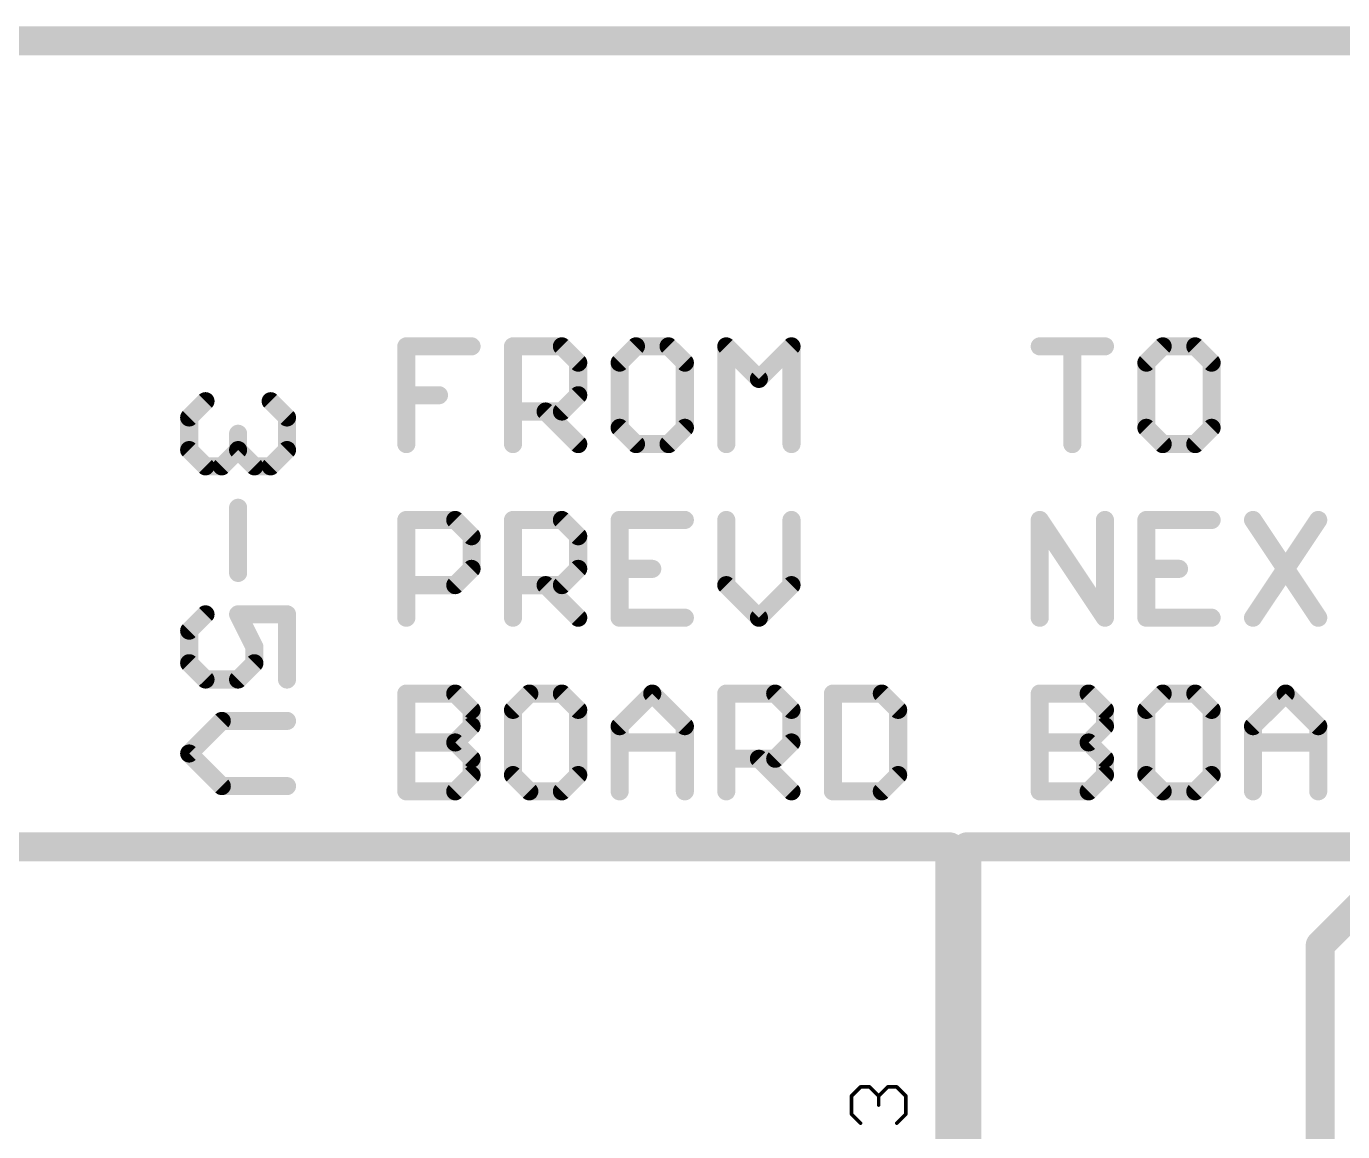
# Model space of a CAD drawing. Extents: x -0.1 to 74.4, y -25.4 to 49.6.
# Drawn here: x 36.64 to 45.88, y 41.87 to 49.63 of the extents above; entities that cross this region are included whole.
import ezdxf

# ---------------------------------------------------------------- set-up
doc = ezdxf.new("R2010")
doc.units = 0
for name, color, linetype in [('1', 12, 'CONTINUOUS'), ('15', 12, 'CONTINUOUS'), ('16', 132, 'CONTINUOUS'), ('20', 53, 'CONTINUOUS'), ('21', 41, 'CONTINUOUS'), ('25', 253, 'CONTINUOUS')]:
    doc.layers.add(name, color=color, linetype=linetype)

msp = doc.modelspace()

# ---------------------------------------------------------------- linework, layer by layer
at = {"layer": '1', "const_width": 0.2032}
for points in [[(45.72, 43.18), (46.101, 43.561)], [(45.72, 34.671), (45.72, 43.18)]]:
    msp.add_lwpolyline(points, dxfattribs=at)
at = {"layer": '1', "const_width": 0.1016}
for points in [[(45.7708, 43.18, 1), (45.6692, 43.18)], [(45.6841, 43.2159, 1), (45.7559, 43.1441)]]:
    msp.add_lwpolyline(points, format="xyb", dxfattribs=at)
at = {"layer": '15', "const_width": 0.2032}
msp.add_lwpolyline([(2.54, 49.53), (71.12, 49.53)], dxfattribs=at)
at = {"layer": '16', "const_width": 0.2032}
msp.add_lwpolyline([(2.54, 49.53), (71.12, 49.53)], dxfattribs=at)
at = {"layer": '20', "const_width": 0.2032}
msp.add_lwpolyline([(71.12, 49.53), (2.54, 49.53)], dxfattribs=at)
at = {"layer": '21'}
for points, const_width in [([(39.3383, 47.3843, 1), (39.2747, 47.3843)], 0.0635), ([(39.3065, 47.416, 1), (39.3065, 47.3525)], 0.0635), ([(39.7641, 47.3525, 1), (39.7641, 47.416)], 0.0635), ([(40.0549, 47.416, 1), (40.0549, 47.3525)], 0.0635), ([(40.0867, 47.3843, 1), (40.0232, 47.3843)], 0.0635), ([(40.4206, 47.4067, 1), (40.3757, 47.3618)], 0.0635), ([(40.3981, 47.3525, 1), (40.3981, 47.416)], 0.0635), ([(40.9177, 47.416, 1), (40.9177, 47.3525)], 0.0635), ([(40.9402, 47.3618, 1), (40.8953, 47.4067)], 0.0635), ([(41.169, 47.4067, 1), (41.1241, 47.3618)], 0.0635), ([(41.1465, 47.3525, 1), (41.1465, 47.416)], 0.0635), ([(41.5835, 47.3843, 1), (41.52, 47.3843)], 0.0635), ([(41.5742, 47.4067, 1), (41.5293, 47.3618)], 0.0635), ([(42.0411, 47.3843, 1), (41.9776, 47.3843)], 0.0635), ([(42.0318, 47.3618, 1), (41.9869, 47.4067)], 0.0635), ([(43.7515, 47.416, 1), (43.7515, 47.3525)], 0.0635), ([(44.012, 47.3843, 1), (43.9485, 47.3843)], 0.0635), ([(44.2091, 47.3525, 1), (44.2091, 47.416)], 0.0635), ([(44.6143, 47.416, 1), (44.6143, 47.3525)], 0.0635), ([(44.6368, 47.3618, 1), (44.5919, 47.4067)], 0.0635), ([(44.8656, 47.4067, 1), (44.8207, 47.3618)], 0.0635), ([(44.8431, 47.3525, 1), (44.8431, 47.416)], 0.0635), ([(40.5443, 47.2699, 1), (40.4808, 47.2699)], 0.0635), ([(40.4901, 47.2474, 1), (40.535, 47.2923)], 0.0635), ([(40.8351, 47.2699, 1), (40.7716, 47.2699)], 0.0635), ([(40.7809, 47.2923, 1), (40.8258, 47.2474)], 0.0635), ([(41.2927, 47.2699, 1), (41.2292, 47.2699)], 0.0635), ([(41.2385, 47.2474, 1), (41.2834, 47.2923)], 0.0635), ([(44.5317, 47.2699, 1), (44.4682, 47.2699)], 0.0635), ([(44.4775, 47.2923, 1), (44.5224, 47.2474)], 0.0635), ([(44.9893, 47.2699, 1), (44.9258, 47.2699)], 0.0635), ([(44.9351, 47.2474, 1), (44.98, 47.2923)], 0.0635), ([(41.7581, 47.1779, 1), (41.803, 47.133)], 0.0635), ([(41.7581, 47.133, 1), (41.803, 47.1779)], 0.0635), ([(37.9193, 46.9767, 1), (37.8744, 47.0216)], 0.0635), ([(38.3769, 47.0216, 1), (38.332, 46.9767)], 0.0635), ([(39.3065, 47.0728, 1), (39.3065, 47.0093)], 0.0635), ([(39.5353, 47.0093, 1), (39.5353, 47.0728)], 0.0635), ([(40.4808, 47.0411, 1), (40.5443, 47.0411)], 0.0635), ([(40.535, 47.0186, 1), (40.4901, 47.0635)], 0.0635), ([(37.8143, 46.8848, 1), (37.7507, 46.8848)], 0.0635), ([(37.76, 46.9072, 1), (37.805, 46.8623)], 0.0635), ([(38.5006, 46.8848, 1), (38.4371, 46.8848)], 0.0635), ([(38.4464, 46.8623, 1), (38.4913, 46.9072)], 0.0635), ([(40.0549, 46.9584, 1), (40.0549, 46.8949)], 0.0635), ([(40.3062, 46.9491, 1), (40.2613, 46.9042)], 0.0635), ([(40.3757, 46.9491, 1), (40.4206, 46.9042)], 0.0635), ([(40.3981, 46.8949, 1), (40.3981, 46.9584)], 0.0635), ([(40.7716, 46.8123, 1), (40.8351, 46.8123)], 0.0635), ([(40.8258, 46.8347, 1), (40.7809, 46.7898)], 0.0635), ([(41.2292, 46.8123, 1), (41.2927, 46.8123)], 0.0635), ([(41.2834, 46.7898, 1), (41.2385, 46.8347)], 0.0635), ([(44.4682, 46.8123, 1), (44.5317, 46.8123)], 0.0635), ([(44.5224, 46.8347, 1), (44.4775, 46.7898)], 0.0635), ([(44.9258, 46.8123, 1), (44.9893, 46.8123)], 0.0635), ([(44.98, 46.7898, 1), (44.9351, 46.8347)], 0.0635), ([(38.1574, 46.7704, 1), (38.0939, 46.7704)], 0.0635), ([(40.4901, 46.6754, 1), (40.535, 46.7204)], 0.0635), ([(40.9177, 46.7297, 1), (40.9177, 46.6662)], 0.0635), ([(40.8953, 46.6754, 1), (40.9402, 46.7204)], 0.0635), ([(41.1241, 46.7204, 1), (41.169, 46.6754)], 0.0635), ([(41.1465, 46.6662, 1), (41.1465, 46.7297)], 0.0635), ([(44.6143, 46.7297, 1), (44.6143, 46.6662)], 0.0635), ([(44.5919, 46.6754, 1), (44.6368, 46.7204)], 0.0635), ([(44.8207, 46.7204, 1), (44.8656, 46.6754)], 0.0635), ([(44.8431, 46.6662, 1), (44.8431, 46.7297)], 0.0635), ([(37.7507, 46.656, 1), (37.8143, 46.656)], 0.0635), ([(37.805, 46.6784, 1), (37.76, 46.6335)], 0.0635), ([(38.0939, 46.656, 1), (38.1574, 46.656)], 0.0635), ([(38.1481, 46.6784, 1), (38.1032, 46.6335)], 0.0635), ([(38.1481, 46.6335, 1), (38.1032, 46.6784)], 0.0635), ([(38.4371, 46.656, 1), (38.5006, 46.656)], 0.0635), ([(38.4913, 46.6335, 1), (38.4464, 46.6784)], 0.0635), ([(39.2747, 46.6979, 1), (39.3383, 46.6979)], 0.0635), ([(40.0232, 46.6979, 1), (40.0867, 46.6979)], 0.0635), ([(41.52, 46.6979, 1), (41.5835, 46.6979)], 0.0635), ([(41.9776, 46.6979, 1), (42.0411, 46.6979)], 0.0635), ([(43.9485, 46.6979, 1), (44.012, 46.6979)], 0.0635), ([(37.8969, 46.5733, 1), (37.8969, 46.5098)], 0.0635), ([(37.8744, 46.5191, 1), (37.9193, 46.564)], 0.0635), ([(37.9888, 46.564, 1), (38.0337, 46.5191)], 0.0635), ([(38.0113, 46.5098, 1), (38.0113, 46.5733)], 0.0635), ([(38.2401, 46.5733, 1), (38.2401, 46.5098)], 0.0635), ([(38.2176, 46.5191, 1), (38.2625, 46.564)], 0.0635), ([(38.332, 46.564, 1), (38.3769, 46.5191)], 0.0635), ([(38.3545, 46.5098, 1), (38.3545, 46.5733)], 0.0635), ([(38.1574, 46.2507, 1), (38.0939, 46.2507)], 0.0635), ([(39.3383, 46.1651, 1), (39.2747, 46.1651)], 0.0635), ([(39.3065, 46.1968, 1), (39.3065, 46.1333)], 0.0635), ([(39.6721, 46.1875, 1), (39.6272, 46.1426)], 0.0635), ([(39.6497, 46.1333, 1), (39.6497, 46.1968)], 0.0635), ([(40.0549, 46.1968, 1), (40.0549, 46.1333)], 0.0635), ([(40.0867, 46.1651, 1), (40.0232, 46.1651)], 0.0635), ([(40.4206, 46.1875, 1), (40.3757, 46.1426)], 0.0635), ([(40.3981, 46.1333, 1), (40.3981, 46.1968)], 0.0635), ([(40.8033, 46.1968, 1), (40.8033, 46.1333)], 0.0635), ([(40.8351, 46.1651, 1), (40.7716, 46.1651)], 0.0635), ([(41.2609, 46.1333, 1), (41.2609, 46.1968)], 0.0635), ([(41.5835, 46.1651, 1), (41.52, 46.1651)], 0.0635), ([(42.0411, 46.1651, 1), (41.9776, 46.1651)], 0.0635), ([(43.7833, 46.1651, 1), (43.7197, 46.1651)], 0.0635), ([(43.7779, 46.1827, 1), (43.7251, 46.1475)], 0.0635), ([(44.2408, 46.1651, 1), (44.1773, 46.1651)], 0.0635), ([(44.4999, 46.1968, 1), (44.4999, 46.1333)], 0.0635), ([(44.5317, 46.1651, 1), (44.4682, 46.1651)], 0.0635), ([(44.9575, 46.1333, 1), (44.9575, 46.1968)], 0.0635), ([(45.2747, 46.1827, 1), (45.2219, 46.1475)], 0.0635), ([(45.7323, 46.1475, 1), (45.6795, 46.1827)], 0.0635), ([(39.7958, 46.0507, 1), (39.7323, 46.0507)], 0.0635), ([(39.7416, 46.0282, 1), (39.7865, 46.0731)], 0.0635), ([(40.5443, 46.0507, 1), (40.4808, 46.0507)], 0.0635), ([(40.4901, 46.0282, 1), (40.535, 46.0731)], 0.0635), ([(38.0939, 45.7932, 1), (38.1574, 45.7932)], 0.0635), ([(39.7323, 45.8219, 1), (39.7958, 45.8219)], 0.0635), ([(39.7865, 45.7994, 1), (39.7416, 45.8443)], 0.0635), ([(40.4808, 45.8219, 1), (40.5443, 45.8219)], 0.0635), ([(40.535, 45.7994, 1), (40.4901, 45.8443)], 0.0635), ([(40.8033, 45.8536, 1), (40.8033, 45.7901)], 0.0635), ([(41.0321, 45.7901, 1), (41.0321, 45.8536)], 0.0635), ([(44.4999, 45.8536, 1), (44.4999, 45.7901)], 0.0635), ([(44.7287, 45.7901, 1), (44.7287, 45.8536)], 0.0635), ([(39.3065, 45.7392, 1), (39.3065, 45.6757)], 0.0635), ([(39.6272, 45.7299, 1), (39.6721, 45.685)], 0.0635), ([(39.6497, 45.6757, 1), (39.6497, 45.7392)], 0.0635), ([(40.0549, 45.7392, 1), (40.0549, 45.6757)], 0.0635), ([(40.3062, 45.7299, 1), (40.2613, 45.685)], 0.0635), ([(40.3757, 45.7299, 1), (40.4206, 45.685)], 0.0635), ([(40.3981, 45.6757, 1), (40.3981, 45.7392)], 0.0635), ([(41.52, 45.7075, 1), (41.5835, 45.7075)], 0.0635), ([(41.5742, 45.7299, 1), (41.5293, 45.685)], 0.0635), ([(41.9776, 45.7075, 1), (42.0411, 45.7075)], 0.0635), ([(42.0318, 45.685, 1), (41.9869, 45.7299)], 0.0635), ([(37.9193, 45.4799, 1), (37.8744, 45.5248)], 0.0635), ([(38.1257, 45.5341, 1), (38.1257, 45.4706)], 0.0635), ([(38.1541, 45.5165, 1), (38.0973, 45.4881)], 0.0635), ([(38.5006, 45.5023, 1), (38.4371, 45.5023)], 0.0635), ([(38.4689, 45.4706, 1), (38.4689, 45.5341)], 0.0635), ([(37.8143, 45.3879, 1), (37.7507, 45.3879)], 0.0635), ([(39.2747, 45.4787, 1), (39.3383, 45.4787)], 0.0635), ([(40.0232, 45.4787, 1), (40.0867, 45.4787)], 0.0635), ([(40.4901, 45.4562, 1), (40.535, 45.5012)], 0.0635), ([(40.8033, 45.5105, 1), (40.8033, 45.447)], 0.0635), ([(40.7716, 45.4787, 1), (40.8351, 45.4787)], 0.0635), ([(41.2609, 45.447, 1), (41.2609, 45.5105)], 0.0635), ([(41.7581, 45.5012, 1), (41.803, 45.4562)], 0.0635), ([(41.7581, 45.4562, 1), (41.803, 45.5012)], 0.0635), ([(43.7197, 45.4787, 1), (43.7833, 45.4787)], 0.0635), ([(44.1773, 45.4787, 1), (44.2408, 45.4787)], 0.0635), ([(44.1827, 45.4611, 1), (44.2355, 45.4963)], 0.0635), ([(44.4999, 45.5105, 1), (44.4999, 45.447)], 0.0635), ([(44.4682, 45.4787, 1), (44.5317, 45.4787)], 0.0635), ([(44.9575, 45.447, 1), (44.9575, 45.5105)], 0.0635), ([(45.2219, 45.4963, 1), (45.2747, 45.4611)], 0.0635), ([(45.6795, 45.4611, 1), (45.7323, 45.4963)], 0.0635), ([(37.76, 45.4104, 1), (37.805, 45.3655)], 0.0635), ([(38.2718, 45.2735, 1), (38.2083, 45.2735)], 0.0635), ([(38.2117, 45.2593, 1), (38.2685, 45.2877)], 0.0635), ([(37.7507, 45.1591, 1), (37.8143, 45.1591)], 0.0635), ([(37.805, 45.1816, 1), (37.76, 45.1367)], 0.0635), ([(38.2083, 45.1591, 1), (38.2718, 45.1591)], 0.0635), ([(38.2625, 45.1367, 1), (38.2176, 45.1816)], 0.0635), ([(37.8969, 45.0765, 1), (37.8969, 45.013)], 0.0635), ([(37.8744, 45.0223, 1), (37.9193, 45.0672)], 0.0635), ([(38.1032, 45.0672, 1), (38.1481, 45.0223)], 0.0635), ([(38.1257, 45.013, 1), (38.1257, 45.0765)], 0.0635), ([(38.4371, 45.0447, 1), (38.5006, 45.0447)], 0.0635), ([(39.3383, 44.9459, 1), (39.2747, 44.9459)], 0.0635), ([(39.3065, 44.9776, 1), (39.3065, 44.9141)], 0.0635), ([(39.6721, 44.9683, 1), (39.6272, 44.9234)], 0.0635), ([(39.6497, 44.9141, 1), (39.6497, 44.9776)], 0.0635), ([(40.1693, 44.9776, 1), (40.1693, 44.9141)], 0.0635), ([(40.1918, 44.9234, 1), (40.1469, 44.9683)], 0.0635), ([(40.4206, 44.9683, 1), (40.3757, 44.9234)], 0.0635), ([(40.3981, 44.9141, 1), (40.3981, 44.9776)], 0.0635), ([(41.0546, 44.9683, 1), (41.0097, 44.9234)], 0.0635), ([(41.0546, 44.9234, 1), (41.0097, 44.9683)], 0.0635), ([(41.5835, 44.9459, 1), (41.52, 44.9459)], 0.0635), ([(41.5517, 44.9776, 1), (41.5517, 44.9141)], 0.0635), ([(41.9174, 44.9683, 1), (41.8725, 44.9234)], 0.0635), ([(41.8949, 44.9141, 1), (41.8949, 44.9776)], 0.0635), ([(42.3319, 44.9459, 1), (42.2684, 44.9459)], 0.0635), ([(42.3002, 44.9776, 1), (42.3002, 44.9141)], 0.0635), ([(42.6658, 44.9683, 1), (42.6209, 44.9234)], 0.0635), ([(42.6434, 44.9141, 1), (42.6434, 44.9776)], 0.0635), ([(43.7833, 44.9459, 1), (43.7197, 44.9459)], 0.0635), ([(43.7515, 44.9776, 1), (43.7515, 44.9141)], 0.0635), ([(44.1171, 44.9683, 1), (44.0722, 44.9234)], 0.0635), ([(44.0947, 44.9141, 1), (44.0947, 44.9776)], 0.0635), ([(44.6143, 44.9776, 1), (44.6143, 44.9141)], 0.0635), ([(44.6368, 44.9234, 1), (44.5919, 44.9683)], 0.0635), ([(44.8656, 44.9683, 1), (44.8207, 44.9234)], 0.0635), ([(44.8431, 44.9141, 1), (44.8431, 44.9776)], 0.0635), ([(45.4996, 44.9683, 1), (45.4547, 44.9234)], 0.0635), ([(45.4996, 44.9234, 1), (45.4547, 44.9683)], 0.0635), ([(38.0113, 44.7857, 1), (38.0113, 44.7222)], 0.0635), ([(38.0337, 44.7315, 1), (37.9888, 44.7764)], 0.0635), ([(38.4689, 44.7222, 1), (38.4689, 44.7857)], 0.0635), ([(39.7958, 44.8315, 1), (39.7323, 44.8315)], 0.0635), ([(39.7416, 44.809, 1), (39.7865, 44.8539)], 0.0635), ([(40.0867, 44.8315, 1), (40.0232, 44.8315)], 0.0635), ([(40.0325, 44.8539, 1), (40.0774, 44.809)], 0.0635), ([(40.5443, 44.8315, 1), (40.4808, 44.8315)], 0.0635), ([(40.4901, 44.809, 1), (40.535, 44.8539)], 0.0635), ([(42.0411, 44.8315, 1), (41.9776, 44.8315)], 0.0635), ([(41.9869, 44.809, 1), (42.0318, 44.8539)], 0.0635), ([(42.7895, 44.8315, 1), (42.726, 44.8315)], 0.0635), ([(42.7353, 44.809, 1), (42.7802, 44.8539)], 0.0635), ([(44.2408, 44.8315, 1), (44.1773, 44.8315)], 0.0635), ([(44.1866, 44.809, 1), (44.2315, 44.8539)], 0.0635), ([(44.5317, 44.8315, 1), (44.4682, 44.8315)], 0.0635), ([(44.4775, 44.8539, 1), (44.5224, 44.809)], 0.0635), ([(44.9893, 44.8315, 1), (44.9258, 44.8315)], 0.0635), ([(44.9351, 44.809, 1), (44.98, 44.8539)], 0.0635), ([(39.7323, 44.7171, 1), (39.7958, 44.7171)], 0.0635), ([(39.7865, 44.6946, 1), (39.7416, 44.7395)], 0.0635), ([(40.8351, 44.7171, 1), (40.7716, 44.7171)], 0.0635), ([(40.7809, 44.7395, 1), (40.8258, 44.6946)], 0.0635), ([(41.2927, 44.7171, 1), (41.2292, 44.7171)], 0.0635), ([(41.2385, 44.6946, 1), (41.2834, 44.7395)], 0.0635), ([(44.1773, 44.7171, 1), (44.2408, 44.7171)], 0.0635), ([(44.2315, 44.6946, 1), (44.1866, 44.7395)], 0.0635), ([(45.2801, 44.7171, 1), (45.2166, 44.7171)], 0.0635), ([(45.2259, 44.7395, 1), (45.2708, 44.6946)], 0.0635), ([(45.7377, 44.7171, 1), (45.6742, 44.7171)], 0.0635), ([(45.6835, 44.6946, 1), (45.7284, 44.7395)], 0.0635), ([(39.3065, 44.6344, 1), (39.3065, 44.5709)], 0.0635), ([(39.6721, 44.6251, 1), (39.6272, 44.5802)], 0.0635), ([(39.6272, 44.6251, 1), (39.6721, 44.5802)], 0.0635), ([(39.6497, 44.5709, 1), (39.6497, 44.6344)], 0.0635), ([(40.8033, 44.6344, 1), (40.8033, 44.5709)], 0.0635), ([(41.2609, 44.5709, 1), (41.2609, 44.6344)], 0.0635), ([(41.9776, 44.6027, 1), (42.0411, 44.6027)], 0.0635), ([(42.0318, 44.5802, 1), (41.9869, 44.6251)], 0.0635), ([(43.7515, 44.6344, 1), (43.7515, 44.5709)], 0.0635), ([(44.1171, 44.6251, 1), (44.0722, 44.5802)], 0.0635), ([(44.0722, 44.6251, 1), (44.1171, 44.5802)], 0.0635), ([(44.0947, 44.5709, 1), (44.0947, 44.6344)], 0.0635), ([(45.2483, 44.6344, 1), (45.2483, 44.5709)], 0.0635), ([(45.7059, 44.5709, 1), (45.7059, 44.6344)], 0.0635), ([(37.805, 44.5476, 1), (37.76, 44.5027)], 0.0635), ([(37.76, 44.5476, 1), (37.805, 44.5027)], 0.0635), ([(39.7958, 44.4883, 1), (39.7323, 44.4883)], 0.0635), ([(39.7416, 44.4658, 1), (39.7865, 44.5107)], 0.0635), ([(41.5517, 44.52, 1), (41.5517, 44.4565)], 0.0635), ([(41.803, 44.5107, 1), (41.7581, 44.4658)], 0.0635), ([(41.8725, 44.5107, 1), (41.9174, 44.4658)], 0.0635), ([(41.8949, 44.4565, 1), (41.8949, 44.52)], 0.0635), ([(44.2408, 44.4883, 1), (44.1773, 44.4883)], 0.0635), ([(44.1866, 44.4658, 1), (44.2315, 44.5107)], 0.0635), ([(39.7865, 44.3514, 1), (39.7416, 44.3963)], 0.0635), ([(40.0774, 44.3963, 1), (40.0325, 44.3514)], 0.0635), ([(40.535, 44.3514, 1), (40.4901, 44.3963)], 0.0635), ([(42.7802, 44.3514, 1), (42.7353, 44.3963)], 0.0635), ([(44.2315, 44.3514, 1), (44.1866, 44.3963)], 0.0635), ([(44.5224, 44.3963, 1), (44.4775, 44.3514)], 0.0635), ([(44.98, 44.3514, 1), (44.9351, 44.3963)], 0.0635), ([(38.0113, 44.3281, 1), (38.0113, 44.2646)], 0.0635), ([(37.9888, 44.2739, 1), (38.0337, 44.3188)], 0.0635), ([(38.4689, 44.2646, 1), (38.4689, 44.3281)], 0.0635), ([(39.7323, 44.3739, 1), (39.7958, 44.3739)], 0.0635), ([(40.0232, 44.3739, 1), (40.0867, 44.3739)], 0.0635), ([(40.4808, 44.3739, 1), (40.5443, 44.3739)], 0.0635), ([(42.726, 44.3739, 1), (42.7895, 44.3739)], 0.0635), ([(44.1773, 44.3739, 1), (44.2408, 44.3739)], 0.0635), ([(44.4682, 44.3739, 1), (44.5317, 44.3739)], 0.0635), ([(44.9258, 44.3739, 1), (44.9893, 44.3739)], 0.0635), ([(39.3065, 44.2913, 1), (39.3065, 44.2278)], 0.0635), ([(39.2747, 44.2595, 1), (39.3383, 44.2595)], 0.0635), ([(39.6272, 44.282, 1), (39.6721, 44.237)], 0.0635), ([(39.6497, 44.2278, 1), (39.6497, 44.2913)], 0.0635), ([(40.1693, 44.2913, 1), (40.1693, 44.2278)], 0.0635), ([(40.1469, 44.237, 1), (40.1918, 44.282)], 0.0635), ([(40.3757, 44.282, 1), (40.4206, 44.237)], 0.0635), ([(40.3981, 44.2278, 1), (40.3981, 44.2913)], 0.0635), ([(40.7716, 44.2595, 1), (40.8351, 44.2595)], 0.0635), ([(41.2292, 44.2595, 1), (41.2927, 44.2595)], 0.0635), ([(41.52, 44.2595, 1), (41.5835, 44.2595)], 0.0635), ([(41.9869, 44.237, 1), (42.0318, 44.282)], 0.0635), ([(42.2684, 44.2595, 1), (42.3319, 44.2595)], 0.0635), ([(42.3002, 44.2913, 1), (42.3002, 44.2278)], 0.0635), ([(42.6209, 44.282, 1), (42.6658, 44.237)], 0.0635), ([(42.6434, 44.2278, 1), (42.6434, 44.2913)], 0.0635), ([(43.7515, 44.2913, 1), (43.7515, 44.2278)], 0.0635), ([(43.7197, 44.2595, 1), (43.7833, 44.2595)], 0.0635), ([(44.0722, 44.282, 1), (44.1171, 44.237)], 0.0635), ([(44.0947, 44.2278, 1), (44.0947, 44.2913)], 0.0635), ([(44.6143, 44.2913, 1), (44.6143, 44.2278)], 0.0635), ([(44.5919, 44.237, 1), (44.6368, 44.282)], 0.0635), ([(44.8207, 44.282, 1), (44.8656, 44.237)], 0.0635), ([(44.8431, 44.2278, 1), (44.8431, 44.2913)], 0.0635), ([(45.2166, 44.2595, 1), (45.2801, 44.2595)], 0.0635), ([(45.6742, 44.2595, 1), (45.7377, 44.2595)], 0.0635), ([(43.1708, 43.87, 1), (43.0692, 43.87)], 0.1016), ([(43.12, 43.8192, 1), (43.12, 43.9208)], 0.1016), ([(43.24, 43.9208, 1), (43.24, 43.8192)], 0.1016), ([(43.2908, 43.87, 1), (43.1892, 43.87)], 0.1016)]:
    msp.add_lwpolyline(points, format="xyb", dxfattribs=dict(at, const_width=const_width))
for points, const_width in [([(39.3065, 46.6979), (39.3065, 47.3843)], 0.127), ([(39.3065, 47.3843), (39.7641, 47.3843)], 0.127), ([(40.0549, 46.6979), (40.0549, 47.3843)], 0.127), ([(40.0549, 47.3843), (40.3981, 47.3843)], 0.127), ([(40.3981, 47.3843), (40.5125, 47.2699)], 0.127), ([(40.9177, 47.3843), (40.8033, 47.2699)], 0.127), ([(41.1465, 47.3843), (40.9177, 47.3843)], 0.127), ([(41.2609, 47.2699), (41.1465, 47.3843)], 0.127), ([(41.5517, 46.6979), (41.5517, 47.3843)], 0.127), ([(41.5517, 47.3843), (41.7805, 47.1555)], 0.127), ([(41.7805, 47.1555), (42.0093, 47.3843)], 0.127), ([(42.0093, 47.3843), (42.0093, 46.6979)], 0.127), ([(43.7515, 47.3843), (44.2091, 47.3843)], 0.127), ([(43.9803, 46.6979), (43.9803, 47.3843)], 0.127), ([(44.6143, 47.3843), (44.4999, 47.2699)], 0.127), ([(44.8431, 47.3843), (44.6143, 47.3843)], 0.127), ([(44.9575, 47.2699), (44.8431, 47.3843)], 0.127), ([(40.5125, 47.2699), (40.5125, 47.0411)], 0.127), ([(40.8033, 47.2699), (40.8033, 46.8123)], 0.127), ([(41.2609, 46.8123), (41.2609, 47.2699)], 0.127), ([(44.4999, 47.2699), (44.4999, 46.8123)], 0.127), ([(44.9575, 46.8123), (44.9575, 47.2699)], 0.127), ([(37.7825, 46.8848), (37.8969, 46.9992)], 0.127), ([(38.3545, 46.9992), (38.4689, 46.8848)], 0.127), ([(39.3065, 47.0411), (39.5353, 47.0411)], 0.127), ([(40.5125, 47.0411), (40.3981, 46.9267)], 0.127), ([(37.7825, 46.656), (37.7825, 46.8848)], 0.127), ([(38.4689, 46.8848), (38.4689, 46.656)], 0.127), ([(40.3981, 46.9267), (40.0549, 46.9267)], 0.127), ([(40.2837, 46.9267), (40.5125, 46.6979)], 0.127), ([(40.8033, 46.8123), (40.9177, 46.6979)], 0.127), ([(41.1465, 46.6979), (41.2609, 46.8123)], 0.127), ([(44.4999, 46.8123), (44.6143, 46.6979)], 0.127), ([(44.8431, 46.6979), (44.9575, 46.8123)], 0.127), ([(38.1257, 46.656), (38.1257, 46.7704)], 0.127), ([(40.9177, 46.6979), (41.1465, 46.6979)], 0.127), ([(44.6143, 46.6979), (44.8431, 46.6979)], 0.127), ([(37.8969, 46.5416), (37.7825, 46.656)], 0.127), ([(38.1257, 46.656), (38.0113, 46.5416)], 0.127), ([(38.2401, 46.5416), (38.1257, 46.656)], 0.127), ([(38.4689, 46.656), (38.3545, 46.5416)], 0.127), ([(38.0113, 46.5416), (37.8969, 46.5416)], 0.127), ([(38.3545, 46.5416), (38.2401, 46.5416)], 0.127), ([(38.1257, 46.2507), (38.1257, 45.7932)], 0.127), ([(39.3065, 45.4787), (39.3065, 46.1651)], 0.127), ([(39.3065, 46.1651), (39.6497, 46.1651)], 0.127), ([(39.6497, 46.1651), (39.7641, 46.0507)], 0.127), ([(40.0549, 45.4787), (40.0549, 46.1651)], 0.127), ([(40.0549, 46.1651), (40.3981, 46.1651)], 0.127), ([(40.3981, 46.1651), (40.5125, 46.0507)], 0.127), ([(41.2609, 46.1651), (40.8033, 46.1651)], 0.127), ([(40.8033, 46.1651), (40.8033, 45.4787)], 0.127), ([(41.5517, 46.1651), (41.5517, 45.7075)], 0.127), ([(42.0093, 45.7075), (42.0093, 46.1651)], 0.127), ([(43.7515, 45.4787), (43.7515, 46.1651)], 0.127), ([(43.7515, 46.1651), (44.2091, 45.4787)], 0.127), ([(44.2091, 45.4787), (44.2091, 46.1651)], 0.127), ([(44.9575, 46.1651), (44.4999, 46.1651)], 0.127), ([(44.4999, 46.1651), (44.4999, 45.4787)], 0.127), ([(45.2483, 46.1651), (45.7059, 45.4787)], 0.127), ([(45.7059, 46.1651), (45.2483, 45.4787)], 0.127), ([(39.7641, 46.0507), (39.7641, 45.8219)], 0.127), ([(40.5125, 46.0507), (40.5125, 45.8219)], 0.127), ([(39.7641, 45.8219), (39.6497, 45.7075)], 0.127), ([(40.5125, 45.8219), (40.3981, 45.7075)], 0.127), ([(40.8033, 45.8219), (41.0321, 45.8219)], 0.127), ([(44.4999, 45.8219), (44.7287, 45.8219)], 0.127), ([(39.6497, 45.7075), (39.3065, 45.7075)], 0.127), ([(40.3981, 45.7075), (40.0549, 45.7075)], 0.127), ([(40.2837, 45.7075), (40.5125, 45.4787)], 0.127), ([(41.5517, 45.7075), (41.7805, 45.4787)], 0.127), ([(41.7805, 45.4787), (42.0093, 45.7075)], 0.127), ([(37.7825, 45.3879), (37.8969, 45.5023)], 0.127), ([(38.4689, 45.5023), (38.1257, 45.5023)], 0.127), ([(38.1257, 45.5023), (38.2401, 45.2735)], 0.127), ([(38.4689, 45.0447), (38.4689, 45.5023)], 0.127), ([(37.7825, 45.1591), (37.7825, 45.3879)], 0.127), ([(40.8033, 45.4787), (41.2609, 45.4787)], 0.127), ([(44.4999, 45.4787), (44.9575, 45.4787)], 0.127), ([(38.2401, 45.2735), (38.2401, 45.1591)], 0.127), ([(37.8969, 45.0447), (37.7825, 45.1591)], 0.127), ([(38.2401, 45.1591), (38.1257, 45.0447)], 0.127), ([(38.1257, 45.0447), (37.8969, 45.0447)], 0.127), ([(39.3065, 44.2595), (39.3065, 44.9459)], 0.127), ([(39.3065, 44.9459), (39.6497, 44.9459)], 0.127), ([(39.6497, 44.9459), (39.7641, 44.8315)], 0.127), ([(40.1693, 44.9459), (40.0549, 44.8315)], 0.127), ([(40.3981, 44.9459), (40.1693, 44.9459)], 0.127), ([(40.5125, 44.8315), (40.3981, 44.9459)], 0.127), ([(40.8033, 44.7171), (41.0321, 44.9459)], 0.127), ([(41.0321, 44.9459), (41.2609, 44.7171)], 0.127), ([(41.5517, 44.2595), (41.5517, 44.9459)], 0.127), ([(41.5517, 44.9459), (41.8949, 44.9459)], 0.127), ([(41.8949, 44.9459), (42.0093, 44.8315)], 0.127), ([(42.3002, 44.9459), (42.3002, 44.2595)], 0.127), ([(42.6434, 44.9459), (42.3002, 44.9459)], 0.127), ([(42.7578, 44.8315), (42.6434, 44.9459)], 0.127), ([(43.7515, 44.2595), (43.7515, 44.9459)], 0.127), ([(43.7515, 44.9459), (44.0947, 44.9459)], 0.127), ([(44.0947, 44.9459), (44.2091, 44.8315)], 0.127), ([(44.6143, 44.9459), (44.4999, 44.8315)], 0.127), ([(44.8431, 44.9459), (44.6143, 44.9459)], 0.127), ([(44.9575, 44.8315), (44.8431, 44.9459)], 0.127), ([(45.2483, 44.7171), (45.4771, 44.9459)], 0.127), ([(45.4771, 44.9459), (45.7059, 44.7171)], 0.127), ([(38.0113, 44.7539), (37.7825, 44.5251)], 0.127), ([(38.4689, 44.7539), (38.0113, 44.7539)], 0.127), ([(39.7641, 44.8315), (39.7641, 44.7171)], 0.127), ([(40.0549, 44.8315), (40.0549, 44.3739)], 0.127), ([(40.5125, 44.3739), (40.5125, 44.8315)], 0.127), ([(42.0093, 44.8315), (42.0093, 44.6027)], 0.127), ([(42.7578, 44.3739), (42.7578, 44.8315)], 0.127), ([(44.2091, 44.8315), (44.2091, 44.7171)], 0.127), ([(44.4999, 44.8315), (44.4999, 44.3739)], 0.127), ([(44.9575, 44.3739), (44.9575, 44.8315)], 0.127), ([(39.7641, 44.7171), (39.6497, 44.6027)], 0.127), ([(40.8033, 44.2595), (40.8033, 44.7171)], 0.127), ([(41.2609, 44.7171), (41.2609, 44.2595)], 0.127), ([(44.2091, 44.7171), (44.0947, 44.6027)], 0.127), ([(45.2483, 44.2595), (45.2483, 44.7171)], 0.127), ([(45.7059, 44.7171), (45.7059, 44.2595)], 0.127), ([(39.3065, 44.6027), (39.6497, 44.6027)], 0.127), ([(39.6497, 44.6027), (39.7641, 44.4883)], 0.127), ([(40.8033, 44.6027), (41.2609, 44.6027)], 0.127), ([(42.0093, 44.6027), (41.8949, 44.4883)], 0.127), ([(43.7515, 44.6027), (44.0947, 44.6027)], 0.127), ([(44.0947, 44.6027), (44.2091, 44.4883)], 0.127), ([(45.2483, 44.6027), (45.7059, 44.6027)], 0.127), ([(37.7825, 44.5251), (38.0113, 44.2963)], 0.127), ([(39.7641, 44.4883), (39.7641, 44.3739)], 0.127), ([(41.8949, 44.4883), (41.5517, 44.4883)], 0.127), ([(41.7805, 44.4883), (42.0093, 44.2595)], 0.127), ([(44.2091, 44.4883), (44.2091, 44.3739)], 0.127), ([(39.7641, 44.3739), (39.6497, 44.2595)], 0.127), ([(40.0549, 44.3739), (40.1693, 44.2595)], 0.127), ([(40.3981, 44.2595), (40.5125, 44.3739)], 0.127), ([(42.6434, 44.2595), (42.7578, 44.3739)], 0.127), ([(44.2091, 44.3739), (44.0947, 44.2595)], 0.127), ([(44.4999, 44.3739), (44.6143, 44.2595)], 0.127), ([(44.8431, 44.2595), (44.9575, 44.3739)], 0.127), ([(38.0113, 44.2963), (38.4689, 44.2963)], 0.127), ([(39.6497, 44.2595), (39.3065, 44.2595)], 0.127), ([(40.1693, 44.2595), (40.3981, 44.2595)], 0.127), ([(42.3002, 44.2595), (42.6434, 44.2595)], 0.127), ([(44.0947, 44.2595), (43.7515, 44.2595)], 0.127), ([(44.6143, 44.2595), (44.8431, 44.2595)], 0.127), ([(22.92, 43.87), (43.12, 43.87)], 0.2032), ([(43.12, 43.87), (43.12, 34.87)], 0.2032), ([(43.24, 43.87), (48.6, 43.87)], 0.2032), ([(43.24, 34.87), (43.24, 43.87)], 0.2032)]:
    msp.add_lwpolyline(points, dxfattribs=dict(at, const_width=const_width))
at = {"layer": '25', "const_width": 0.0254}
for points in [[(42.4304, 42.1202), (42.4939, 42.1837)], [(42.4304, 41.993), (42.4304, 42.1202)], [(42.4939, 42.1837), (42.5575, 42.1837)], [(42.5575, 42.1837), (42.621, 42.1202)], [(42.621, 42.1202), (42.6846, 42.1837)], [(42.621, 42.1202), (42.621, 42.0566)], [(42.6846, 42.1837), (42.7481, 42.1837)], [(42.7481, 42.1837), (42.8117, 42.1202)], [(42.8117, 42.1202), (42.8117, 41.993)], [(42.4939, 41.9295), (42.4304, 41.993)], [(42.8117, 41.993), (42.7481, 41.9295)]]:
    msp.add_lwpolyline(points, dxfattribs=at)
at = {"layer": '25', "const_width": 0.0127}
for points in [[(42.4367, 42.1202, 1), (42.424, 42.1202)], [(42.4259, 42.1246, 1), (42.4349, 42.1157)], [(42.4939, 42.1901, 1), (42.4939, 42.1774)], [(42.4984, 42.1792, 1), (42.4894, 42.1882)], [(42.562, 42.1882, 1), (42.553, 42.1792)], [(42.5575, 42.1774, 1), (42.5575, 42.1901)], [(42.6165, 42.1246, 1), (42.6255, 42.1157)], [(42.6274, 42.1202, 1), (42.6147, 42.1202)], [(42.6165, 42.1157, 1), (42.6255, 42.1246)], [(42.6846, 42.1901, 1), (42.6846, 42.1774)], [(42.6891, 42.1792, 1), (42.6801, 42.1882)], [(42.7526, 42.1882, 1), (42.7437, 42.1792)], [(42.7481, 42.1774, 1), (42.7481, 42.1901)], [(42.818, 42.1202, 1), (42.8054, 42.1202)], [(42.8072, 42.1157, 1), (42.8162, 42.1246)], [(42.6147, 42.0566, 1), (42.6274, 42.0566)], [(42.4349, 41.9975, 1), (42.4259, 41.9886)], [(42.424, 41.993, 1), (42.4367, 41.993)], [(42.4894, 41.925, 1), (42.4984, 41.934)], [(42.7437, 41.934, 1), (42.7526, 41.925)], [(42.8054, 41.993, 1), (42.818, 41.993)], [(42.8162, 41.9886, 1), (42.8072, 41.9975)]]:
    msp.add_lwpolyline(points, format="xyb", dxfattribs=at)

doc.saveas('drawing.dxf')
